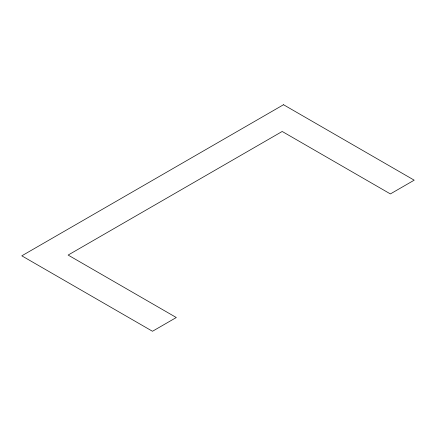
<?xml version="1.0" encoding="UTF-8"?>
<svg xmlns="http://www.w3.org/2000/svg" width="436" height="436" viewBox="0 0 436 436"><rect width="100%" height="100%" fill="white"/><g stroke="black" fill="none" stroke-linecap="round" stroke-linejoin="round"><path stroke-width="0.65" d="M283.514 104.727L21.8 255.823L152.486 331.273L176.302 317.522L68.125 255.071L282.206 131.47L390.384 193.927L414.2 180.177L283.514 104.727"/></g></svg>
